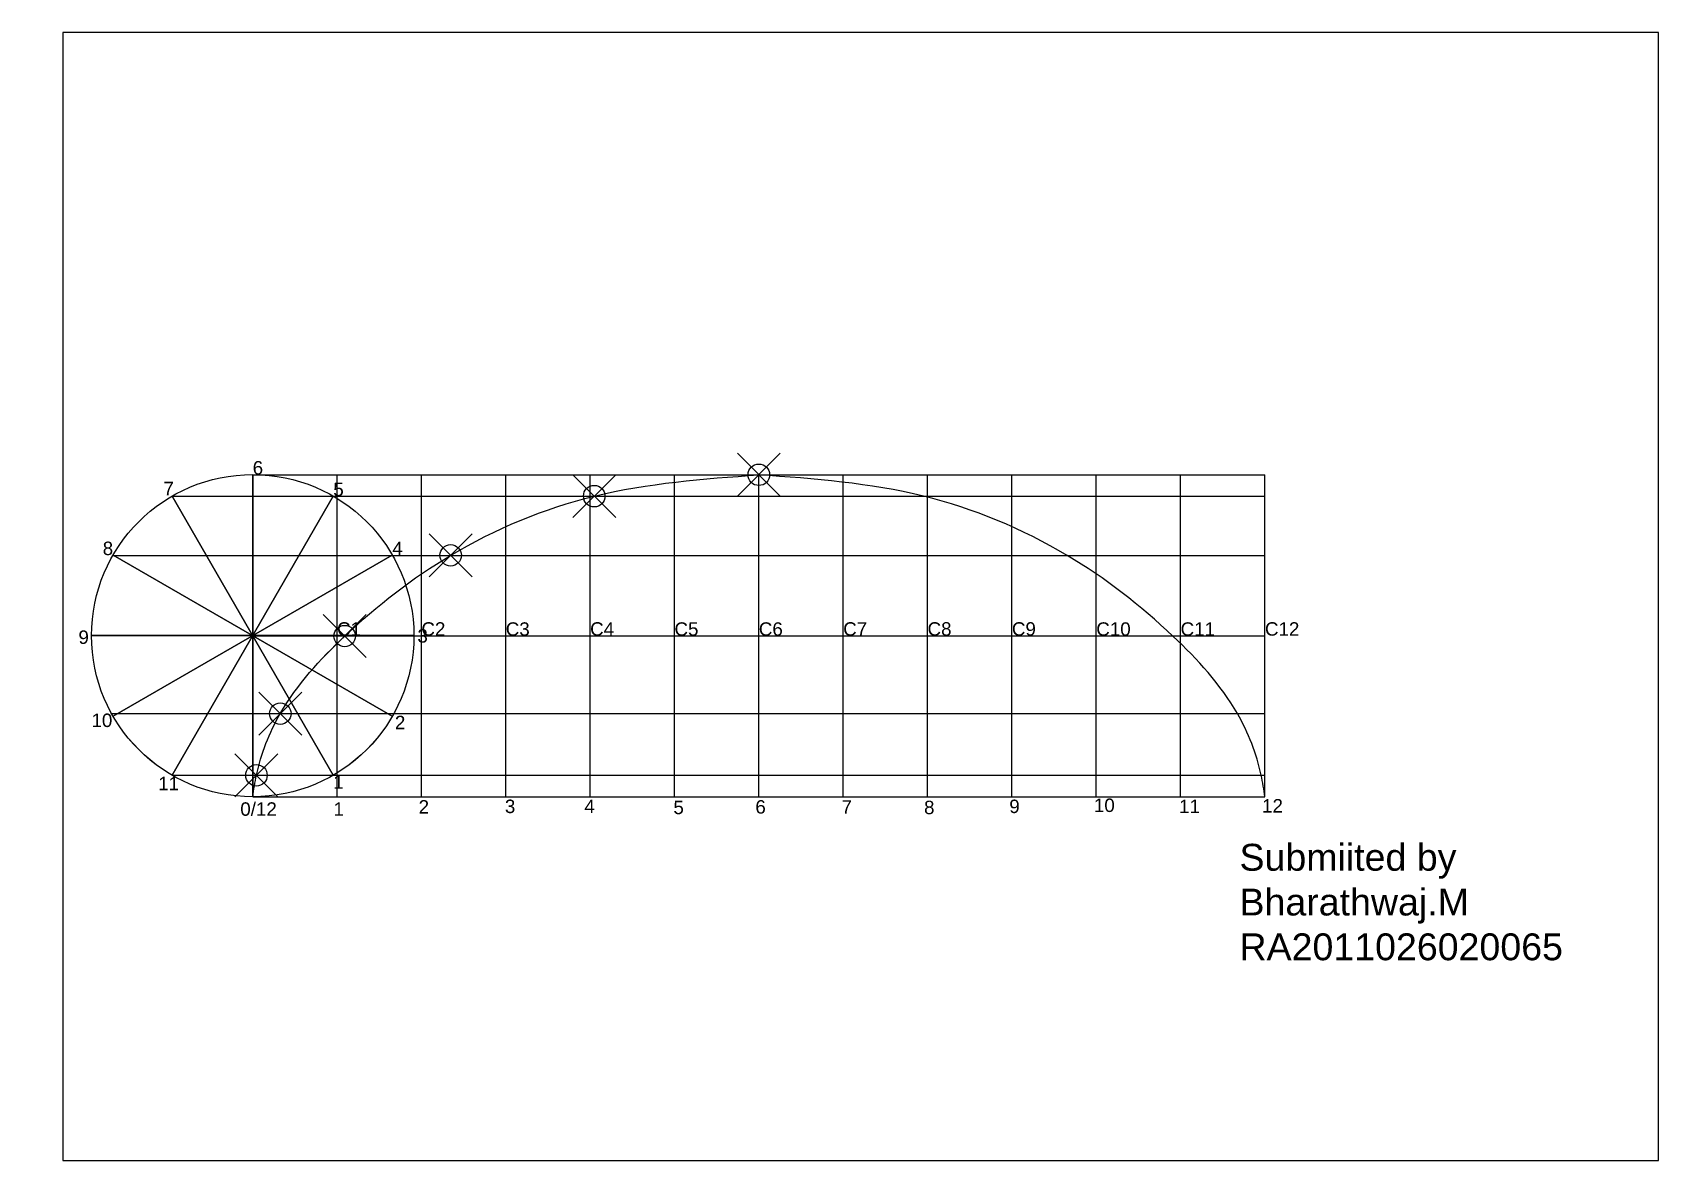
# Model space of a CAD drawing. Header units: millimetres. Extents: x -6 to 297, y 0 to 210.
import ezdxf

# ---------------------------------------------------------------- set-up
doc = ezdxf.new("R2010")
doc.units = ezdxf.units.MM
doc.header["$PDMODE"] = 35
doc.header["$PDSIZE"] = 4
doc.styles.get("Standard").update_dxf_attribs({"font": 'arial.ttf'})

# ---------------------------------------------------------------- blocks, each defined once
blk = doc.blocks.new('*U1')
blk.add_line((30, 60), (30, 0))
blk.add_circle((30, 30), 30)
blk = doc.blocks.new('*U2')
at = {"color": 0, "linetype": 'ByBlock', "lineweight": -2, "transparency": 16777216}
for p, rotation in [((21.56, 57.75), 30), ((43.52, 57.75), 59.99999999999999), ((73.52, 87.75), 120), ((73.52, 109.71), 150), ((43.52, 139.71), 210), ((21.56, 139.71), 239.9999999999999), ((-8.44, 109.71), 299.9999999999998), ((-8.44, 87.75), 329.9999999999999), ((62.54, 68.73), 90), ((62.54, 128.73), 180), ((2.54, 128.73), 269.9999999999999)]:
    blk.add_blockref('*U1', p, dxfattribs=dict(at, rotation=rotation))
blk.add_blockref('*U1', (2.54, 68.73), dxfattribs=at)

msp = doc.modelspace()

# ---------------------------------------------------------------- linework, layer by layer
for p, q in [((35.36, 127.66), (223.76, 127.66)), ((51.06, 67.7), (51.06, 127.66)), ((66.76, 67.7), (66.76, 127.66)), ((82.46, 67.7), (82.46, 127.66)), ((98.16, 67.7), (98.16, 127.66)), ((113.86, 67.7), (113.86, 127.66)), ((129.56, 67.7), (129.56, 127.66)), ((145.26, 67.7), (145.26, 127.66)), ((160.96, 67.7), (160.96, 127.66)), ((176.66, 67.7), (176.66, 127.66)), ((192.36, 67.7), (192.36, 127.66)), ((208.06, 67.7), (208.06, 127.66)), ((223.76, 67.7), (223.76, 127.66)), ((20.36, 123.68), (223.76, 123.68)), ((9.36, 112.66), (223.76, 112.66)), ((35.36, 97.7), (223.76, 97.7)), ((9.1, 83.2), (223.76, 83.2)), ((20.36, 71.72), (223.76, 71.72)), ((35.36, 67.7), (223.76, 67.7))]:
    msp.add_line(p, q)
msp.add_lwpolyline([(0, 0), (297, 0), (297, 210), (0, 210)], close=True)
at = {"color": 2}
for points in [[(35.36, 67.7), (36.06, 71.72), (40.5, 83.2), (52.48, 97.63), (72.2, 112.66), (98.92, 123.68), (129.56, 127.66)], [(223.76, 67.7), (223.06, 71.72), (218.62, 83.2), (206.64, 97.63), (186.92, 112.66), (160.2, 123.68), (129.56, 127.66)]]:
    msp.add_spline(points, degree=3, dxfattribs=at)
for p in [(129.56, 127.66), (98.92, 123.68), (72.2, 112.66), (52.48, 97.63), (40.5, 83.2), (36.06, 71.72)]:
    msp.add_point(p)

# ---------------------------------------------------------------- block references
msp.add_blockref('*U2', (2.82, -1.02))

# ---------------------------------------------------------------- texts
at = {"attachment_point": 1}
for s, width, insert, char_height in [('6', 6.4671, (35.36, 130.21), 2.5), ('7', 6.4671, (18.75, 126.35), 2.5), ('5', 6.4671, (50.36, 126.19), 2.5), ('8', 6.4671, (7.44, 115.21), 2.5), ('4', 6.4671, (61.34, 115.21), 2.5), ('C1', 6.4671, (51.06, 100.21), 2.5), ('C2', 6.4671, (66.76, 100.21), 2.5), ('C3', 6.4671, (82.46, 100.19), 2.5), ('C4', 6.4671, (98.16, 100.21), 2.5), ('C5', 6.4671, (113.86, 100.19), 2.5), ('C6', 6.4671, (129.56, 100.19), 2.5), ('C7', 6.4671, (145.26, 100.21), 2.5), ('C8', 6.4671, (160.96, 100.21), 2.5), ('C9', 6.4671, (176.66, 100.21), 2.5), ('C10', 6.4671, (192.36, 100.19), 2.5), ('C11', 6.4671, (208.06, 100.19), 2.5), ('C12', 6.4671, (223.76, 100.21), 2.5), ('9', 6.4671, (2.93, 98.68), 2.5), ('3', 6.4671, (66.01, 98.92), 2.5), ('10', 6.4671, (5.35, 83.2), 2.5), ('2', 6.4671, (61.83, 82.79), 2.5), ('11', 6.4671, (17.77, 71.43), 2.5), ('1', 6.4671, (50.36, 71.72), 2.5), ('0/12', 9.7379, (33.05, 66.68), 2.5), ('1', 6.4671, (50.39, 66.67), 2.5), ('2', 6.4671, (66.24, 67.08), 2.5), ('3', 6.4671, (82.3, 67.18), 2.5), ('4', 6.4671, (97.09, 67.18), 2.5), ('5', 6.4671, (113.66, 66.98), 2.5), ('6', 6.4671, (128.91, 67.08), 2.5), ('7', 6.4671, (144.96, 67.08), 2.5), ('8', 6.4671, (160.31, 66.98), 2.5), ('9', 6.4671, (176.17, 67.18), 2.5), ('10', 6.4671, (191.92, 67.38), 2.5), ('11', 6.4671, (207.77, 67.18), 2.5), ('12', 6.4671, (223.22, 67.28), 2.5), ('Submiited by Bharathwaj.M \\PRA2011026020065', 72.5291, (219.02, 58.95), 5)]:
    msp.add_mtext_dynamic_manual_height_columns(s, width=width, gutter_width=12.5, heights=[0], dxfattribs=dict(at, insert=insert, char_height=char_height))

doc.saveas('drawing.dxf')
